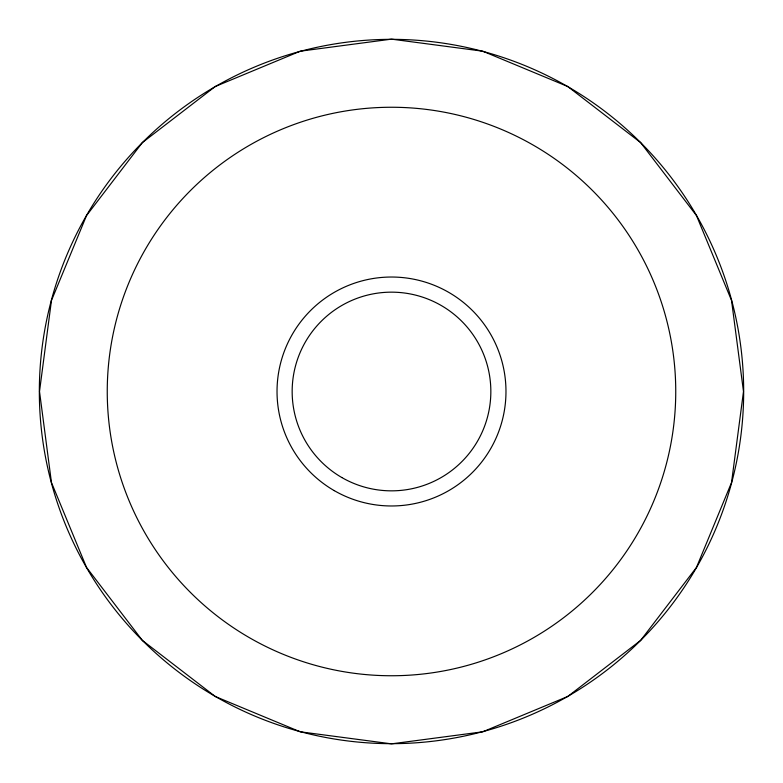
<?xml version="1.0" encoding="UTF-8"?>
<svg xmlns="http://www.w3.org/2000/svg" width="783" height="783" viewBox="0 0 783 783"><rect width="100%" height="100%" fill="white"/><g stroke="black" fill="none" stroke-linecap="round" stroke-linejoin="round"><path stroke-width="1.17" d="M51.463 300.476L39.512 391.5L51.463 482.524L86.522 567.411L142.359 640.406L215.247 696.488L300.232 731.802L391.5 743.85L482.768 731.802L567.753 696.488L640.641 640.406L696.479 567.411L731.537 482.524L743.488 391.5L731.537 300.476L696.479 215.589L640.641 142.594L567.753 86.512L482.768 51.198L391.5 39.15L300.232 51.198L215.247 86.512L142.359 142.594L86.522 215.589L51.463 300.476M341.828 477.532A99.343 99.343 0 0 0 490.843 391.5A99.343 99.343 0 0 0 341.828 305.468A99.343 99.343 0 0 0 341.828 477.532M334.263 490.638A114.475 114.475 0 0 0 505.975 391.5A114.475 114.475 0 0 0 334.263 292.362A114.475 114.475 0 0 0 334.263 490.638M190.504 592.496A284.249 284.249 0 0 0 666.059 465.073A284.249 284.249 0 0 0 317.927 116.941A284.249 284.249 0 0 0 190.504 592.496M142.535 640.582A352.174 352.174 0 0 0 731.694 482.563A352.174 352.174 0 0 0 300.271 51.355A352.174 352.174 0 0 0 142.535 640.582"/></g></svg>
